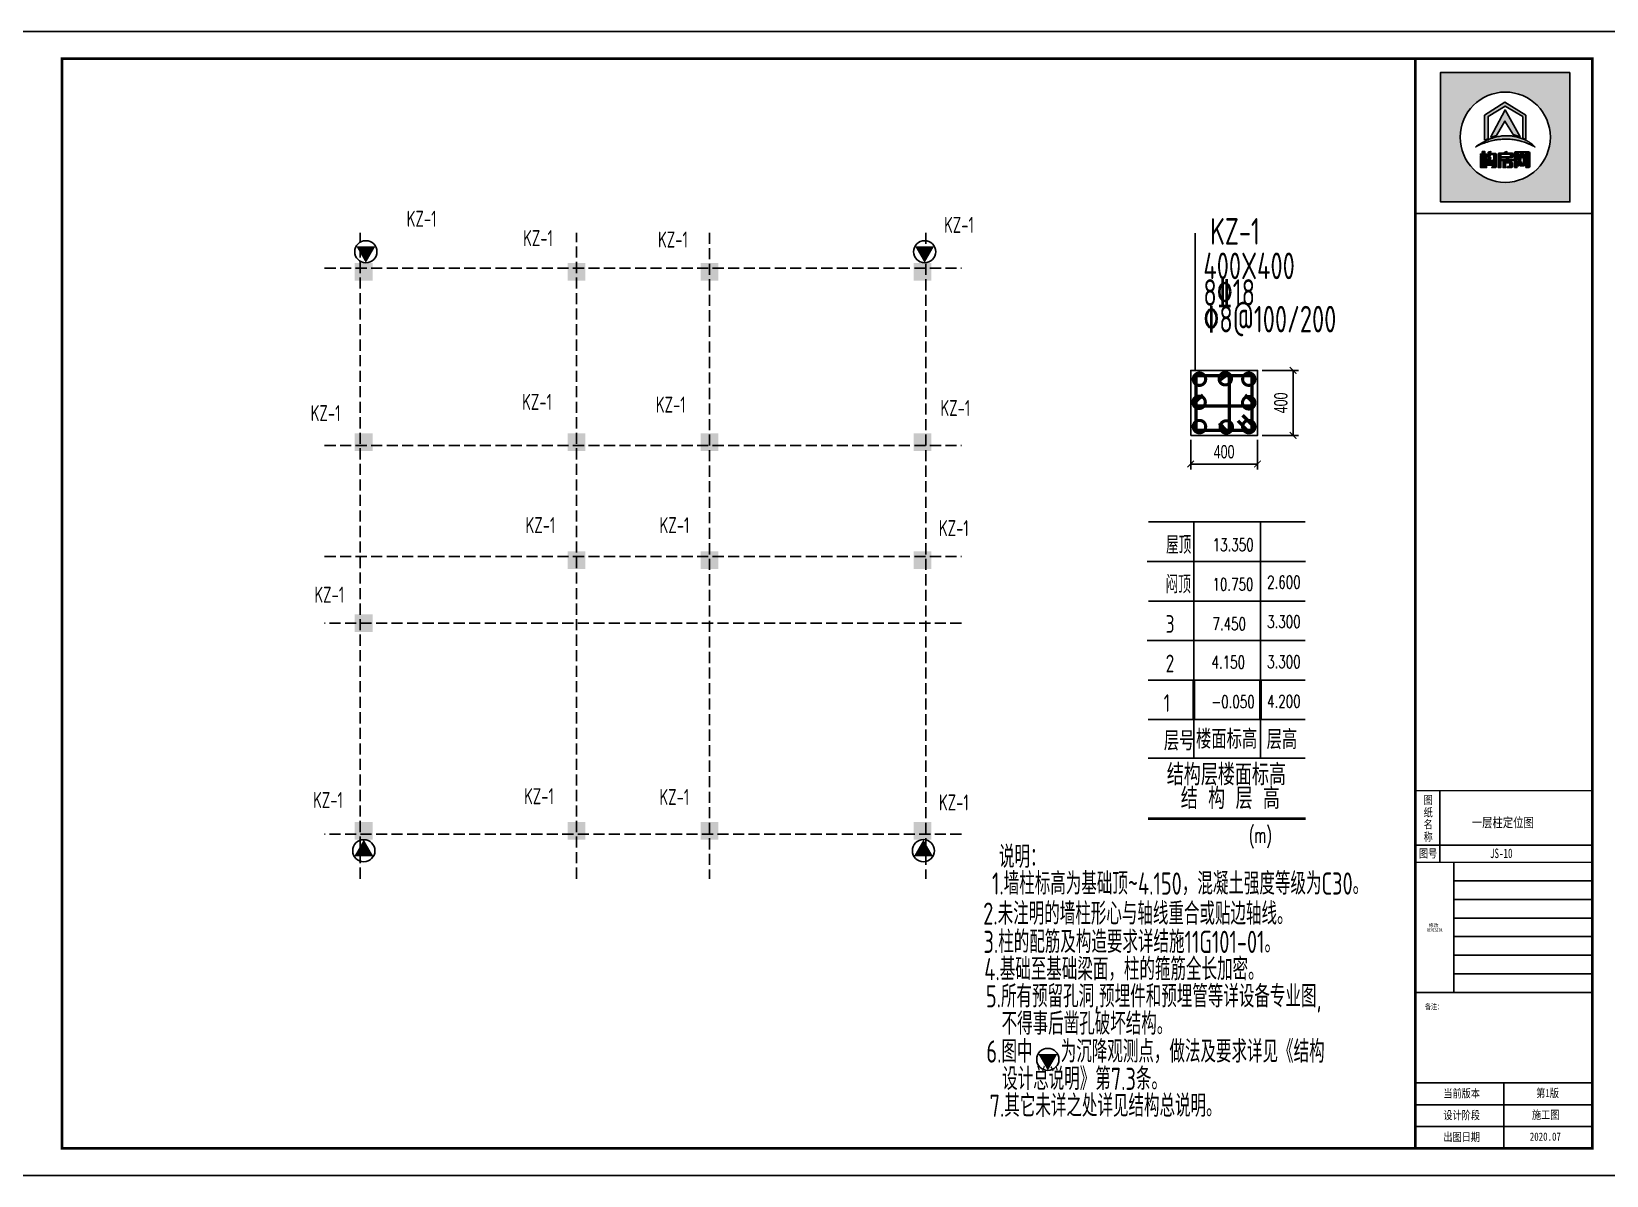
# Model space of a CAD drawing. Header units: millimetres. Extents: x -807114 to 558292, y -468455 to -61603.
# Drawn here: x -31315 to 4202, y -254641 to -228857 of the extents above; entities that cross this region are included whole.
import ezdxf
from ezdxf.enums import TextEntityAlignment as Align

# ---------------------------------------------------------------- set-up
doc = ezdxf.new("R2010")
doc.units = ezdxf.units.MM
doc.header["$LTSCALE"] = 1000
doc.linetypes.add('DASH', pattern=[0.35, 0.25, -0.1])
for name, color, linetype in [('PUB_TAB', 117, 'Continuous'), ('PUB_TEXT', 3, 'Continuous'), ('PUB_TITLE', 4, 'Continuous'), ('YHG_柱集中标注', 7, 'Continuous'), ('YHJ_图名', 7, 'Continuous'), ('建-文字', 7, 'Continuous'), ('建-轴', 1, 'Continuous'), ('模板说明', 7, 'Continuous')]:
    doc.layers.add(name, color=color, linetype=linetype)
for name, color, linetype, lineweight in [('YHG_内尺寸', 3, 'Continuous', 18), ('YHG_大样轮廓线', 7, 'Continuous', 25), ('YHG_沉降点', 7, 'Continuous', 25), ('YHG_点钢筋', 3, 'Continuous', 18), ('YHG_表格', 3, 'Continuous', 18), ('YHG_钢筋', 190, 'Continuous', 50)]:
    doc.layers.add(name, color=color, linetype=linetype, lineweight=lineweight)
doc.styles.add('_SIMPLEX', font='txt.shx', dxfattribs={"width": 0.8, "bigfont": 'hztxt.shx'})
doc.styles.add('TSSD_Rein', font='Tssdeng.shx', dxfattribs={"width": 0.7, "bigfont": 'hztxt.shx'})
doc.styles.add('uni-黑体', font='simhei.ttf')
doc.styles.add('YH_TEXT', font='@yh2.shx', dxfattribs={"width": 0.7, "bigfont": '@yh1.shx'})
doc.styles.add('ZDBOX', font='simsun.ttc', dxfattribs={"width": 0.7})
doc.styles.add('双线', font='tssdeng2.shx', dxfattribs={"width": 0.75, "bigfont": 'tssdchn.shx'})
doc.styles.add('宋体', font='simsun.ttc', dxfattribs={"width": 0.8})
doc.dimstyles.new('YH_D_25', dxfattribs={"dimscale": 100, "dimtxt": 3, "dimasz": 1.5, "dimexe": 1.25, "dimexo": 1, "dimgap": 1.25, "dimtad": 1, "dimdec": 0, "dimlfac": 0.25, "dimzin": 0, "dimdsep": 46, "dimtxsty": 'YH_TEXT', "dimblk1": 'ARCHTICK', "dimblk2": 'ARCHTICK', "dimsah": 1, "dimcen": 0.09, "dimclrt": 7, "dimadec": 0, "dimazin": 0, "dimtfac": 1, "dimtdec": 0, "dimtix": 1, "dimtmove": 2, "dimatfit": 3, "dimldrblk": 'ARCHTICK', "dimfxl": 1, "dimtolj": 1, "dimtzin": 0, "dimarcsym": 0})

# ---------------------------------------------------------------- blocks, each defined once
blk = doc.blocks.new('sadasfafa')
h = blk.add_hatch(color=252)
h.dxf.hatch_style = 1
h.paths.add_polyline_path([(1853311, -2488040), (1853311, -2490368), (1855639, -2490368), (1855639, -2488040)])
h.paths.add_polyline_path([(1855286, -2489204, 1), (1853664, -2489204, 1)], flags=16)
edge = h.paths.add_edge_path(flags=0)
edge.add_spline(control_points=[(1853945, -2489376), (1853935, -2489385), (1854022, -2489327), (1854064, -2489324), (1854178, -2489280), (1854273, -2489257), (1854375, -2489242), (1854470, -2489236), (1854555, -2489239), (1854630, -2489250), (1854700, -2489259), (1854781, -2489280), (1854854, -2489303), (1854917, -2489335), (1854967, -2489354), (1854993, -2489368), (1855014, -2489382), (1854982, -2489354), (1854965, -2489332), (1854910, -2489297), (1854854, -2489260), (1854784, -2489234), (1854713, -2489206), (1854640, -2489189), (1854569, -2489179), (1854497, -2489176), (1854414, -2489178), (1854321, -2489198), (1854229, -2489222), (1854147, -2489257), (1854080, -2489292), (1854021, -2489325), (1853977, -2489352), (1853953, -2489369), (1853945, -2489376)], knot_values=[0, 0, 0, 0, 114.670179, 423.637006, 763.89867, 1083.683754, 1343.405239, 1688.07646, 1952.326814, 2113.699055, 2375.693807, 2595.188681, 2872.839541, 3068.155951, 3238.592156, 3348.056762, 3361.095167, 3431.805845, 3527.265261, 3733.200323, 3952.805082, 4160.23278, 4398.128766, 4650.488133, 4837.16968, 5050.428326, 5308.684497, 5588.159898, 5913.430939, 6163.12325, 6398.139207, 6601.625078, 6772.549769, 6871.149972, 6871.149972, 6871.149972, 6871.149972], degree=3, periodic=1)
h.paths.add_polyline_path([(1854530, -2489580), (1854534, -2489580), (1854534, -2489603), (1854618, -2489603), (1854618, -2489621), (1854481, -2489621), (1854481, -2489650), (1854589, -2489650), (1854599, -2489656), (1854606, -2489666), (1854606, -2489733), (1854600, -2489742), (1854590, -2489750), (1854506, -2489750), (1854514, -2489740), (1854518, -2489731), (1854552, -2489731), (1854558, -2489728), (1854560, -2489721), (1854560, -2489675), (1854558, -2489670), (1854553, -2489667), (1854481, -2489667), (1854481, -2489750), (1854436, -2489750), (1854436, -2489626), (1854433, -2489621), (1854406, -2489621), (1854406, -2489603), (1854488, -2489603), (1854488, -2489590)], flags=0)
h.paths.add_polyline_path([(1854486, -2489468), (1854506, -2489461), (1854506, -2489485), (1854510, -2489489), (1854601, -2489489), (1854609, -2489494), (1854615, -2489502), (1854615, -2489556), (1854607, -2489564), (1854599, -2489569), (1854401, -2489569), (1854394, -2489573), (1854394, -2489750), (1854349, -2489750), (1854349, -2489504), (1854355, -2489495), (1854367, -2489489), (1854462, -2489489), (1854462, -2489474)], flags=0)
h.paths.add_polyline_path([(1854394, -2489554), (1854394, -2489512), (1854404, -2489506), (1854562, -2489506), (1854570, -2489513), (1854570, -2489554)], flags=0)
h.paths.add_polyline_path([(1854214, -2489569), (1854203, -2489632), (1854193, -2489683), (1854194, -2489689), (1854218, -2489689), (1854220, -2489683), (1854214, -2489633), (1854254, -2489614), (1854263, -2489686), (1854263, -2489700), (1854255, -2489709), (1854159, -2489709), (1854150, -2489702), (1854148, -2489692), (1854173, -2489569)], flags=0)
h.paths.add_polyline_path([(1854187, -2489466), (1854213, -2489458), (1854207, -2489496), (1854296, -2489496), (1854305, -2489498), (1854312, -2489505), (1854314, -2489513), (1854314, -2489733), (1854310, -2489741), (1854301, -2489750), (1854231, -2489750), (1854238, -2489741), (1854243, -2489730), (1854261, -2489730), (1854268, -2489727), (1854270, -2489720), (1854270, -2489531), (1854270, -2489526), (1854267, -2489521), (1854260, -2489516), (1854202, -2489516), (1854201, -2489534), (1854196, -2489558), (1854150, -2489558), (1854159, -2489535), (1854165, -2489504), (1854167, -2489471)], flags=0)
h.paths.add_polyline_path([(1854140, -2489544), (1854140, -2489750), (1854114, -2489750), (1854114, -2489544)], flags=0)
h.paths.add_polyline_path([(1854056, -2489544), (1854053, -2489750), (1854031, -2489750), (1854031, -2489544)], flags=0)
h.paths.add_polyline_path([(1854107, -2489459), (1854107, -2489508), (1854139, -2489508), (1854139, -2489527), (1854107, -2489527), (1854107, -2489750), (1854062, -2489750), (1854062, -2489527), (1854029, -2489527), (1854029, -2489508), (1854062, -2489508), (1854062, -2489459)], flags=0)
h.paths.add_polyline_path([(1854209, -2489211), (1854471, -2488714), (1854743, -2489200), (1854618, -2489155), (1854470, -2488913), (1854318, -2489172)], flags=0)
h.paths.add_polyline_path([(1854102, -2488808), (1854470, -2488575), (1854848, -2488810), (1854848, -2489247), (1854790, -2489223), (1854790, -2488832), (1854471, -2488643), (1854168, -2488829), (1854168, -2489231), (1854102, -2489257)], flags=0)
h.paths.add_polyline_path([(1854685, -2489750), (1854641, -2489750), (1854641, -2489488), (1854641, -2489484), (1854646, -2489475), (1854656, -2489467), (1854898, -2489467), (1854907, -2489471), (1854916, -2489478), (1854916, -2489731), (1854908, -2489743), (1854902, -2489750), (1854847, -2489750), (1854858, -2489732), (1854866, -2489731), (1854869, -2489724), (1854869, -2489718), (1854867, -2489718), (1854836, -2489718), (1854826, -2489684), (1854814, -2489718), (1854746, -2489718), (1854736, -2489684), (1854722, -2489718), (1854689, -2489718), (1854689, -2489709), (1854691, -2489709), (1854720, -2489621), (1854685, -2489512)], flags=0)
h.paths.add_polyline_path([(1854779, -2489518), (1854809, -2489621), (1854781, -2489709), (1854777, -2489709), (1854750, -2489621), (1854775, -2489518)], flags=0)
h = blk.add_hatch(color=7)
h.dxf.hatch_style = 1
h.paths.add_polyline_path([(1854102, -2489257), (1854168, -2489231), (1854168, -2488829), (1854471, -2488643), (1854790, -2488832), (1854790, -2489223), (1854848, -2489247), (1854848, -2488810), (1854470, -2488575), (1854102, -2488808)])
h = blk.add_hatch(color=7)
h.dxf.hatch_style = 1
h.paths.add_polyline_path([(1854318, -2489172), (1854470, -2488913), (1854618, -2489155), (1854743, -2489200), (1854471, -2488714), (1854209, -2489211)])
h = blk.add_hatch(color=7)
h.dxf.hatch_style = 1
edge = h.paths.add_edge_path()
edge.add_spline(control_points=[(1853945, -2489376), (1853953, -2489369), (1853977, -2489352), (1854021, -2489325), (1854080, -2489292), (1854147, -2489257), (1854229, -2489222), (1854321, -2489198), (1854414, -2489178), (1854497, -2489176), (1854569, -2489179), (1854640, -2489189), (1854713, -2489206), (1854784, -2489234), (1854854, -2489260), (1854910, -2489297), (1854965, -2489332), (1854982, -2489354), (1855014, -2489382), (1854993, -2489368), (1854967, -2489354), (1854917, -2489335), (1854854, -2489303), (1854781, -2489280), (1854700, -2489259), (1854630, -2489250), (1854555, -2489239), (1854470, -2489236), (1854375, -2489242), (1854273, -2489257), (1854178, -2489280), (1854064, -2489324), (1854022, -2489327), (1853935, -2489385), (1853945, -2489376)], knot_values=[0, 0, 0, 0, 98.600203, 269.524894, 473.010766, 708.026723, 957.719033, 1282.990074, 1562.465475, 1820.721647, 2033.980292, 2220.661839, 2473.021206, 2710.917192, 2918.34489, 3137.949649, 3343.884711, 3439.344127, 3510.054805, 3523.09321, 3632.557816, 3802.994021, 3998.310431, 4275.961291, 4495.456165, 4757.450917, 4918.823158, 5183.073513, 5527.744733, 5787.466218, 6107.251302, 6447.512966, 6756.479793, 6871.149972, 6871.149972, 6871.149972, 6871.149972], degree=3, periodic=1)
h = blk.add_hatch(color=7)
h.dxf.hatch_style = 1
h.paths.add_polyline_path([(1854062, -2489459), (1854062, -2489508), (1854029, -2489508), (1854029, -2489527), (1854062, -2489527), (1854062, -2489750), (1854107, -2489750), (1854107, -2489527), (1854139, -2489527), (1854139, -2489508), (1854107, -2489508), (1854107, -2489459)])
h = blk.add_hatch(color=7)
h.dxf.hatch_style = 1
h.paths.add_polyline_path([(1854031, -2489544), (1854031, -2489750), (1854053, -2489750), (1854056, -2489544)])
h = blk.add_hatch(color=7)
h.dxf.hatch_style = 1
h.paths.add_polyline_path([(1854114, -2489544), (1854114, -2489750), (1854140, -2489750), (1854140, -2489544)])
h = blk.add_hatch(color=7)
h.dxf.hatch_style = 1
h.paths.add_polyline_path([(1854173, -2489569), (1854148, -2489692), (1854150, -2489702), (1854159, -2489709), (1854255, -2489709), (1854263, -2489700), (1854263, -2489686), (1854254, -2489614), (1854214, -2489633), (1854220, -2489683), (1854218, -2489689), (1854194, -2489689), (1854193, -2489683), (1854203, -2489632), (1854214, -2489569)])
h = blk.add_hatch(color=7)
h.dxf.hatch_style = 1
h.paths.add_polyline_path([(1854167, -2489471), (1854165, -2489504), (1854159, -2489535), (1854150, -2489558), (1854196, -2489558), (1854201, -2489534), (1854202, -2489516), (1854260, -2489516), (1854267, -2489521), (1854270, -2489526), (1854270, -2489531), (1854270, -2489720), (1854268, -2489727), (1854261, -2489730), (1854243, -2489730), (1854238, -2489741), (1854231, -2489750), (1854301, -2489750), (1854310, -2489741), (1854314, -2489733), (1854314, -2489513), (1854312, -2489505), (1854305, -2489498), (1854296, -2489496), (1854207, -2489496), (1854213, -2489458), (1854187, -2489466)])
h = blk.add_hatch(color=7)
h.dxf.hatch_style = 1
h.paths.add_polyline_path([(1854462, -2489474), (1854462, -2489489), (1854367, -2489489), (1854355, -2489495), (1854349, -2489504), (1854349, -2489750), (1854394, -2489750), (1854394, -2489573), (1854401, -2489569), (1854599, -2489569), (1854607, -2489564), (1854615, -2489556), (1854615, -2489502), (1854609, -2489494), (1854601, -2489489), (1854510, -2489489), (1854506, -2489485), (1854506, -2489461), (1854486, -2489468)])
h.paths.add_polyline_path([(1854394, -2489554), (1854394, -2489512), (1854404, -2489506), (1854562, -2489506), (1854570, -2489513), (1854570, -2489554)], flags=16)
h = blk.add_hatch(color=7)
h.dxf.hatch_style = 1
h.paths.add_polyline_path([(1854488, -2489590), (1854488, -2489603), (1854406, -2489603), (1854406, -2489621), (1854433, -2489621), (1854436, -2489626), (1854436, -2489750), (1854481, -2489750), (1854481, -2489667), (1854553, -2489667), (1854558, -2489670), (1854560, -2489675), (1854560, -2489721), (1854558, -2489728), (1854552, -2489731), (1854518, -2489731), (1854514, -2489740), (1854506, -2489750), (1854590, -2489750), (1854600, -2489742), (1854606, -2489733), (1854606, -2489666), (1854599, -2489656), (1854589, -2489650), (1854481, -2489650), (1854481, -2489621), (1854618, -2489621), (1854618, -2489603), (1854534, -2489603), (1854534, -2489580), (1854530, -2489580)])
h = blk.add_hatch(color=7)
h.dxf.hatch_style = 1
h.paths.add_polyline_path([(1854685, -2489512), (1854685, -2489493), (1854693, -2489483), (1854862, -2489483), (1854869, -2489491), (1854869, -2489724), (1854866, -2489731), (1854858, -2489732), (1854847, -2489750), (1854902, -2489750), (1854908, -2489743), (1854916, -2489731), (1854916, -2489478), (1854907, -2489471), (1854898, -2489467), (1854656, -2489467), (1854646, -2489475), (1854641, -2489484), (1854641, -2489488), (1854641, -2489750), (1854685, -2489750)])
h = blk.add_hatch(color=7)
h.dxf.hatch_style = 1
h.paths.add_polyline_path([(1854866, -2489709), (1854840, -2489621), (1854866, -2489512), (1854836, -2489512), (1854824, -2489558), (1854808, -2489512), (1854745, -2489512), (1854734, -2489557), (1854719, -2489512), (1854689, -2489512), (1854720, -2489621), (1854691, -2489709), (1854689, -2489709), (1854689, -2489710), (1854689, -2489718), (1854722, -2489718), (1854736, -2489684), (1854746, -2489718), (1854814, -2489718), (1854826, -2489684), (1854836, -2489718), (1854867, -2489718), (1854867, -2489709)])
h.paths.add_polyline_path([(1854779, -2489518), (1854809, -2489621), (1854781, -2489709), (1854777, -2489709), (1854750, -2489621), (1854775, -2489518)], flags=16)
for points in [[(1855639, -2488040), (1853311, -2488040), (1853311, -2490368), (1855639, -2490368)], [(1854102, -2489257), (1854102, -2488808), (1854470, -2488575), (1854848, -2488810), (1854848, -2489247), (1854790, -2489223), (1854790, -2488832), (1854471, -2488643), (1854168, -2488829), (1854168, -2489231)], [(1854209, -2489211), (1854318, -2489172), (1854470, -2488913), (1854618, -2489155), (1854743, -2489200), (1854471, -2488714)], [(1854062, -2489459), (1854107, -2489459), (1854107, -2489508), (1854139, -2489508), (1854139, -2489527), (1854107, -2489527), (1854107, -2489750), (1854062, -2489750), (1854062, -2489527), (1854029, -2489527), (1854029, -2489508), (1854062, -2489508)], [(1854056, -2489544), (1854031, -2489544), (1854031, -2489750), (1854053, -2489750)], [(1854114, -2489544), (1854140, -2489544), (1854140, -2489750), (1854114, -2489750)], [(1854462, -2489474), (1854486, -2489468), (1854506, -2489461), (1854506, -2489485), (1854510, -2489489), (1854601, -2489489), (1854609, -2489494), (1854615, -2489502), (1854615, -2489556), (1854607, -2489564), (1854599, -2489569), (1854401, -2489569), (1854394, -2489573), (1854394, -2489750), (1854349, -2489750), (1854349, -2489504), (1854355, -2489495), (1854367, -2489489), (1854462, -2489489)], [(1854394, -2489554), (1854570, -2489554), (1854570, -2489513), (1854562, -2489506), (1854404, -2489506), (1854394, -2489512)], [(1854488, -2489590), (1854530, -2489580), (1854534, -2489580), (1854534, -2489603), (1854618, -2489603), (1854618, -2489621), (1854481, -2489621), (1854481, -2489650), (1854589, -2489650), (1854599, -2489656), (1854606, -2489666), (1854606, -2489733), (1854600, -2489742), (1854590, -2489750), (1854506, -2489750), (1854514, -2489740), (1854518, -2489731), (1854552, -2489731), (1854558, -2489728), (1854560, -2489721), (1854560, -2489675), (1854558, -2489670), (1854553, -2489667), (1854481, -2489667), (1854481, -2489750), (1854436, -2489750), (1854436, -2489626), (1854433, -2489621), (1854406, -2489621), (1854406, -2489603), (1854488, -2489603)], [(1854641, -2489750), (1854641, -2489488), (1854641, -2489484), (1854646, -2489475), (1854656, -2489467), (1854898, -2489467), (1854907, -2489471), (1854916, -2489478), (1854916, -2489731), (1854908, -2489743), (1854902, -2489750), (1854847, -2489750), (1854858, -2489732), (1854866, -2489731), (1854869, -2489724), (1854869, -2489491), (1854862, -2489483), (1854693, -2489483), (1854685, -2489493), (1854685, -2489750)], [(1854775, -2489518), (1854779, -2489518), (1854809, -2489621), (1854781, -2489709), (1854777, -2489709), (1854750, -2489621)]]:
    blk.add_lwpolyline(points, close=True)
for points in [[(1854173, -2489569), (1854214, -2489569), (1854203, -2489632), (1854193, -2489683), (1854194, -2489689), (1854218, -2489689), (1854220, -2489683), (1854214, -2489633), (1854254, -2489614), (1854263, -2489686), (1854263, -2489700), (1854255, -2489709), (1854159, -2489709), (1854150, -2489702), (1854148, -2489692), (1854173, -2489569)], [(1854167, -2489471), (1854187, -2489466), (1854213, -2489458), (1854207, -2489496), (1854296, -2489496), (1854305, -2489498), (1854312, -2489505), (1854314, -2489513), (1854314, -2489733), (1854310, -2489741), (1854301, -2489750), (1854231, -2489750), (1854238, -2489741), (1854243, -2489730), (1854261, -2489730), (1854268, -2489727), (1854270, -2489720), (1854270, -2489531), (1854270, -2489526), (1854267, -2489521), (1854260, -2489516), (1854202, -2489516), (1854201, -2489534), (1854196, -2489558), (1854150, -2489558), (1854150, -2489558), (1854159, -2489535), (1854165, -2489504), (1854167, -2489471)], [(1854866, -2489709), (1854866, -2489709), (1854867, -2489709), (1854867, -2489718), (1854836, -2489718), (1854826, -2489684), (1854814, -2489718), (1854746, -2489718), (1854736, -2489684), (1854722, -2489718), (1854689, -2489718), (1854689, -2489710), (1854689, -2489709), (1854691, -2489709), (1854720, -2489621), (1854689, -2489512)]]:
    blk.add_lwpolyline(points)
at = {"color": 7}
blk.add_lwpolyline([(1854689, -2489512), (1854719, -2489512), (1854734, -2489557), (1854745, -2489512), (1854808, -2489512), (1854824, -2489558), (1854836, -2489512), (1854866, -2489512), (1854840, -2489621), (1854866, -2489709)], dxfattribs=at)
blk.add_circle((1854475, -2489204), 811)
at = {"start_tangent": (-0.74079, -0.671736), "end_tangent": (-0.74079, -0.671736)}
blk.add_spline([(1853945, -2489376), (1853977, -2489357), (1854071, -2489318), (1854178, -2489282), (1854280, -2489257), (1854365, -2489245), (1854479, -2489238), (1854566, -2489241), (1854619, -2489248), (1854704, -2489261), (1854775, -2489279), (1854861, -2489308), (1854920, -2489335), (1854972, -2489357), (1855003, -2489375), (1855007, -2489377), (1854990, -2489361), (1854968, -2489339), (1854913, -2489299), (1854851, -2489261), (1854787, -2489235), (1854714, -2489208), (1854633, -2489189), (1854572, -2489180), (1854501, -2489177), (1854416, -2489181), (1854326, -2489198), (1854222, -2489227), (1854146, -2489259), (1854077, -2489294), (1854019, -2489327), (1853971, -2489357), (1853945, -2489376)], degree=3, dxfattribs=at)
blk = doc.blocks.new('_ArchTick')
at = {"color": 0, "linetype": 'ByBlock', "const_width": 0.15}
blk.add_lwpolyline([(-0.5, -0.5), (0.5, 0.5)], dxfattribs=at)
blk = doc.blocks.new('*D9486')
at = {"layer": 'Defpoints', "color": 0}
for p in [(-5175, -237960), (-3666, -237960), (-5175, -238605)]:
    blk.add_point(p, dxfattribs=at)
at = {"layer": 'YHG_内尺寸', "color": 0, "lineweight": -2}
for p, q in [((-5175, -238060), (-5175, -238730)), ((-3666, -238060), (-3666, -238730)), ((-3666, -238605), (-5175, -238605))]:
    blk.add_line(p, q, dxfattribs=at)
at = {"layer": 'YHG_内尺寸', "color": 0, "linetype": 'ByBlock', "lineweight": -2, "xscale": 150, "yscale": 150, "zscale": 150, "rotation": 180}
blk.add_blockref('_ArchTick', (-5175, -238605), dxfattribs=at)
at = {"layer": 'YHG_内尺寸', "color": 0, "linetype": 'ByBlock', "lineweight": -2, "xscale": 150, "yscale": 150, "zscale": 150}
blk.add_blockref('_ArchTick', (-3666, -238605), dxfattribs=at)
at = {"layer": 'YHG_内尺寸', "color": 7, "insert": (-4421, -238330), "char_height": 300, "attachment_point": 5, "style": 'YH_TEXT'}
blk.add_mtext('\\A1;\\A1;400', dxfattribs=at)
blk = doc.blocks.new('*D9487')
at = {"layer": 'Defpoints', "color": 0}
for p in [(-3666, -236495), (-2866, -236495), (-3666, -237960)]:
    blk.add_point(p, dxfattribs=at)
at = {"layer": 'YHG_内尺寸', "color": 0, "lineweight": -2}
for p, q in [((-3566, -236495), (-2741, -236495)), ((-2866, -237960), (-2866, -236495)), ((-3566, -237960), (-2741, -237960))]:
    blk.add_line(p, q, dxfattribs=at)
at = {"layer": 'YHG_内尺寸', "color": 0, "linetype": 'ByBlock', "lineweight": -2, "xscale": 150, "yscale": 150, "zscale": 150}
for p, rotation in [((-2866, -236495), 90), ((-2866, -237960), 270)]:
    blk.add_blockref('_ArchTick', p, dxfattribs=dict(at, rotation=rotation))
at = {"layer": 'YHG_内尺寸', "color": 7, "insert": (-3141, -237228), "char_height": 300, "attachment_point": 5, "rotation": 90, "style": 'YH_TEXT'}
blk.add_mtext('\\A1;\\A1;400', dxfattribs=at)

msp = doc.modelspace()

# ---------------------------------------------------------------- hatches: boundary and pattern name
h = msp.add_hatch(color=256)
h.dxf.hatch_style = 1
h.paths.add_polyline_path([(-11425.4, -237911.2), (-11425.4, -238311.2), (-11025.4, -238311.2), (-11025.4, -237911.2)])
h.paths.add_polyline_path([(-24025.4, -246671.2), (-24025.4, -247071.2), (-23625.4, -247071.2), (-23625.4, -246671.2)])
h.paths.add_polyline_path([(-16225.4, -240571.2), (-16225.4, -240971.2), (-15825.4, -240971.2), (-15825.4, -240571.2)])
h.paths.add_polyline_path([(-24025.4, -241991.2), (-24025.4, -242391.2), (-23625.4, -242391.2), (-23625.4, -241991.2)])
h.paths.add_polyline_path([(-19225.4, -237911.2), (-19225.4, -238311.2), (-18825.4, -238311.2), (-18825.4, -237911.2)])
h.paths.add_polyline_path([(-11425.4, -234471.2), (-11025.4, -234471.2), (-11025.4, -234071.2), (-11425.4, -234071.2)])
h.paths.add_polyline_path([(-24025.4, -234471.2), (-23625.4, -234471.2), (-23625.4, -234071.2), (-24025.4, -234071.2)])
h.paths.add_polyline_path([(-16225.4, -246671.2), (-16225.4, -247071.2), (-15825.4, -247071.2), (-15825.4, -246671.2)])
h.paths.add_polyline_path([(-11425.4, -246671.2), (-11425.4, -247071.2), (-11025.4, -247071.2), (-11025.4, -246671.2)])
h.paths.add_polyline_path([(-24025.4, -237911.2), (-24025.4, -238311.2), (-23625.4, -238311.2), (-23625.4, -237911.2)])
h.paths.add_polyline_path([(-19225.4, -246671.2), (-19225.4, -247071.2), (-18825.4, -247071.2), (-18825.4, -246671.2)])
h.paths.add_polyline_path([(-19225.4, -234471.2), (-18825.4, -234471.2), (-18825.4, -234071.2), (-19225.4, -234071.2)])
h.paths.add_polyline_path([(-16225.4, -234471.2), (-15825.4, -234471.2), (-15825.4, -234071.2), (-16225.4, -234071.2)])
h.paths.add_polyline_path([(-11425.4, -240571.2), (-11425.4, -240971.2), (-11025.4, -240971.2), (-11025.4, -240571.2)])
h.paths.add_polyline_path([(-16225.4, -237911.2), (-16225.4, -238311.2), (-15825.4, -238311.2), (-15825.4, -237911.2)])
h.paths.add_polyline_path([(-19225.4, -240571.2), (-19225.4, -240971.2), (-18825.4, -240971.2), (-18825.4, -240571.2)])
at = {"layer": 'YHG_沉降点'}
for points in [[(-23558.9, -233696.2), (-23991.9, -233696.2), (-23775.4, -234071.2)], [(-10958.9, -233696.2), (-11391.9, -233696.2), (-11175.4, -234071.2)], [(-23605.1, -247447.3), (-24038.1, -247447.3), (-23821.6, -247072.3)], [(-10985, -247446.9), (-11418.1, -247446.9), (-11201.6, -247071.9)], [(-8180.1, -251900.4), (-8613.1, -251900.4), (-8396.6, -252275.4)]]:
    msp.add_hatch(color=3, dxfattribs=at).paths.add_polyline_path(points)

# ---------------------------------------------------------------- linework, layer by layer
for p, q in [((-5076.4, -236495.2), (-5076.4, -233400)), ((441.7, -247581.2), (441.7, -245969.7)), ((-110.8, -247197.5), (3879.6, -247197.5))]:
    msp.add_line(p, q)
at = {"const_width": 30.7}
for points in [[(-110.8, -232958.5), (3879.6, -232958.5)], [(-110.8, -245969.7), (3879.6, -245969.7)], [(-110.8, -247581.2), (3879.6, -247581.2)], [(-110.8, -250514.4), (3879.6, -250514.4)]]:
    msp.add_lwpolyline(points, dxfattribs=at)
at = {"layer": 'PUB_TAB'}
msp.add_line((-6137, -244365.8), (-2600.3, -244365.8), dxfattribs=at)
msp.add_line((-6137, -244365.8), (-2600.3, -244365.8), dxfattribs=at)
msp.add_line((-6137, -244365.8), (-2600.3, -244365.8), dxfattribs=at)
msp.add_line((-6137, -244365.8), (-2600.3, -244365.8), dxfattribs=at)
msp.add_line((-6137, -244365.8), (-2600.3, -244365.8), dxfattribs=at)
msp.add_line((-6137, -244365.8), (-2600.3, -244365.8), dxfattribs=at)
msp.add_line((-6137, -244365.8), (-2600.3, -244365.8), dxfattribs=at)
msp.add_line((-6137, -244365.8), (-2600.3, -244365.8), dxfattribs=at)
at = {"layer": 'PUB_TITLE'}
for p, q in [((-110.8, -252553.8), (3879.6, -252553.8)), ((1884.4, -254027.2), (1884.4, -252553.8)), ((-110.8, -253045), (3879.6, -253045)), ((-110.8, -253536.1), (3879.6, -253536.1))]:
    msp.add_line(p, q, dxfattribs=at)
for points in [[(-31972.6, -254641.1), (4493.5, -254641.1), (4493.5, -228857), (-31972.6, -228857)], [(-30627.3, -254027.2), (3879.6, -254027.2), (3879.6, -229470.9), (-30627.3, -229470.9)]]:
    msp.add_lwpolyline(points, close=True, dxfattribs=at)
at = {"layer": 'PUB_TITLE', "const_width": 61.4}
msp.add_lwpolyline([(-30627.3, -254027.2), (3879.6, -254027.2), (3879.6, -229470.9), (-30627.3, -229470.9)], close=True, dxfattribs=at)
msp.add_lwpolyline([(-110.8, -254027.2), (-110.8, -229470.9)], dxfattribs=at)
at = {"layer": 'PUB_TITLE'}
msp.add_lwpolyline([(-110.8, -250514.4), (3879.6, -250514.4)], dxfattribs=at)
for points in [[(757.4, -247581.2), (757.4, -247581.2), (757.4, -250496), (757.4, -250496)], [(757.4, -248000.2), (757.4, -248000.2), (3082.9, -248000.2), (3879.6, -248000.2)], [(757.4, -248419.3), (757.4, -248419.3), (3082.9, -248419.3), (3879.6, -248419.3)], [(757.4, -248838.3), (757.4, -248838.3), (3082.9, -248838.3), (3879.6, -248838.3)], [(757.4, -249257.3), (757.4, -249257.3), (3082.9, -249257.3), (3879.6, -249257.3)], [(757.4, -249676.4), (757.4, -249676.4), (3082.9, -249676.4), (3879.6, -249676.4)], [(757.4, -250095.4), (757.4, -250095.4), (3082.9, -250095.4), (3879.6, -250095.4)]]:
    msp.add_open_spline(points, degree=3, dxfattribs=at)
at = {"layer": 'YHG_大样轮廓线'}
msp.add_3dface([(-5175.3, -237960.3), (-3666.3, -237960.3), (-3666.3, -236495.2), (-5175.3, -236495.2)], dxfattribs=at)
at = {"layer": 'YHG_沉降点'}
for centre in [(-23775.4, -233821.2), (-11175.4, -233821.2), (-23821.6, -247322.3), (-11201.6, -247321.9), (-8396.6, -252025.4)]:
    msp.add_circle(centre, 250, dxfattribs=at)
at = {"layer": 'YHG_点钢筋', "const_width": 280}
for points in [[(-4942.3, -236693.2, 1), (-5012.3, -236693.2, 1), (-4942.3, -236693.2, 1)], [(-4360.4, -236682.9, 1), (-4430.4, -236682.9, 1), (-4360.4, -236682.9, 1)], [(-3829.3, -236693.2, 1), (-3899.3, -236693.2, 1), (-3829.3, -236693.2, 1)], [(-4950.3, -237213.5, 1), (-5020.3, -237213.5, 1), (-4950.3, -237213.5, 1)], [(-3831.3, -237225, 1), (-3901.3, -237225, 1), (-3831.3, -237225, 1)], [(-4942.3, -237762.3, 1), (-5012.3, -237762.3, 1), (-4942.3, -237762.3, 1)], [(-4337.1, -237770.3, 1), (-4407.1, -237770.3, 1), (-4337.1, -237770.3, 1)], [(-3829.3, -237762.3, 1), (-3899.3, -237762.3, 1), (-3829.3, -237762.3, 1)]]:
    msp.add_lwpolyline(points, format="xyb", dxfattribs=at)
at = {"layer": 'YHG_表格', "color": 1, "const_width": 70}
for points in [[(-5102.1, -244365.8), (-5102.1, -243475)], [(-3602.9, -244365.8), (-3602.9, -243475)]]:
    msp.add_lwpolyline(points, dxfattribs=at)
at = {"layer": 'YHG_钢筋'}
for points in [[(-4108.4, -237628.2), (-3906.3, -237840.3), (-3786.3, -237840.3), (-3786.3, -237720.3), (-3786.3, -237840.3), (-3786.3, -236615.2), (-5055.3, -236615.2), (-5055.3, -237840.3), (-3906.3, -237840.3), (-3786.3, -237840.3), (-3786.3, -237720.3), (-3998.4, -237508.2)], [(-4536.1, -237687.6), (-4383.3, -237840.3), (-4296.9, -237840.3), (-4296.9, -236615.2), (-4383.3, -236615.2), (-4536.1, -236728.2)], [(-4902.6, -237051.8), (-5055.3, -237204.5), (-5055.3, -237290.9), (-3790.5, -237290.9), (-3790.5, -237204.5), (-3943.2, -237051.8)]]:
    msp.add_lwpolyline(points, dxfattribs=at)
at = {"layer": 'YHJ_图名', "color": 3}
for p, q in [((-6127.2, -239911.5), (-2590.6, -239911.5)), ((-5102.1, -239911.5), (-5102.1, -245238.7)), ((-3602.9, -239911.5), (-3602.9, -244696)), ((-6154, -240802.3), (-2590.6, -240802.3)), ((-6127.2, -240802.3), (-2590.6, -240802.3)), ((-6127.2, -240802.3), (-2590.6, -240802.3)), ((-6122.4, -240802.3), (-2585.7, -240802.3)), ((-3602.9, -240802.3), (-3602.9, -244696)), ((-3602.9, -240802.3), (-3602.9, -244696)), ((-3602.9, -240802.3), (-3602.9, -244696)), ((-6127.2, -241693.2), (-2590.6, -241693.2)), ((-6158.8, -242584.1), (-2595.4, -242584.1)), ((-6132.1, -242584.1), (-2595.4, -242584.1)), ((-6127.2, -242584.1), (-2590.6, -242584.1)), ((-6132.1, -243475), (-2595.4, -243475)), ((-6132.1, -244365.8), (-2595.4, -244365.8)), ((-3602.9, -244732.2), (-3602.9, -244696)), ((-3602.9, -244728.8), (-3602.9, -244696)), ((-3602.9, -244696), (-3602.9, -245238.7)), ((-6137, -245238.7), (-2595.4, -245238.7))]:
    msp.add_line(p, q, dxfattribs=at)
at = {"layer": 'YHJ_图名', "color": 3, "const_width": 54.9}
msp.add_lwpolyline([(-6137, -246599.5), (-2578.5, -246599.5)], dxfattribs=at)
at = {"layer": '建-轴', "linetype": 'DASH'}
for p, q in [((-23905.4, -247951.2), (-23905.4, -233391.2)), ((-19025.4, -247951.2), (-19025.4, -233391.2)), ((-16025.4, -233391.2), (-16025.4, -247951.2)), ((-11145.4, -233391.2), (-11145.4, -247951.2)), ((-24705.4, -234191.2), (-10345.4, -234191.2)), ((-24705.4, -238191.2), (-10345.4, -238191.2)), ((-24705.4, -240691.2), (-10345.4, -240691.2)), ((-10345.4, -242191.2), (-24705.4, -242191.2)), ((-10345.4, -246951.2), (-24705.4, -246951.2))]:
    msp.add_line(p, q, dxfattribs=at)

# ---------------------------------------------------------------- block references
at = {"xscale": 1.254, "yscale": 1.254, "zscale": 1.254}
msp.add_blockref('sadasfafa', (-2323592.9, 2890222.4), dxfattribs=at)

# ---------------------------------------------------------------- texts
at = {"style": 'ZDBOX', "width": 0.8}
for s, height, p in [('图', 184.2, (182, -246175.1)), ('纸', 184.2, (182, -246452.9)), ('名', 184.2, (182, -246721.3)), ('称', 184.2, (182, -247003.6)), ('图号', 184.17, (178.3, -247383.5)), ('备注：', 122.78, (313.2, -250830.7))]:
    msp.add_text(s, height=height, dxfattribs=at).set_placement(p, align=Align.MIDDLE)
for s, p in [('当前版本', (523, -252883.6)), ('第1版', (2616.5, -252875.2)), ('设计阶段', (523, -253374.8)), ('施工图', (2520.3, -253366.3)), ('出图日期', (523, -253865.9)), ('2020.07', (2472.2, -253857.5))]:
    msp.add_text(s, height=184.17, dxfattribs=at).set_placement(p)
at = {"layer": 'PUB_TAB', "color": 7, "style": '_SIMPLEX', "width": 0.7}
for s, p in [('13.350', (-4679.4, -240566.4)), ('2.600', (-3451.1, -241407.9)), ('10.750', (-4684.3, -241457.3)), ('7.450', (-4684.3, -242348.2)), ('3.300', (-3451.1, -242298.8)), ('4.150', (-4705.4, -243212)), ('3.300', (-3451.1, -243203)), ('-0.050', (-4705.4, -244102.9)), ('4.200', (-3451.1, -244093.9))]:
    msp.add_text(s, height=280, dxfattribs=at).set_placement(p)
at = {"layer": 'PUB_TEXT', "color": 8, "style": '宋体'}
msp.add_text('修改', height=78.05, dxfattribs=at).set_placement((194.4, -249042.7))
at = {"layer": 'PUB_TEXT', "color": 8, "style": '宋体', "width": 0.7}
msp.add_text('REVISION', height=78.05, dxfattribs=at).set_placement((151.9, -249170.8), align=Align.BOTTOM_LEFT)
at = {"layer": 'YHG_柱集中标注', "color": 0, "style": 'TSSD_Rein', "width": 0.7}
for s, height, p in [('KZ-1', 360, (-22854.7, -233365.1)), ('KZ-1', 360, (-20229.6, -233801.7)), ('KZ-1', 360, (-10737.2, -233504.2)), ('KZ-1', 600, (-4735.6, -233842.4)), ('KZ-1', 360, (-17187.2, -233833.9)), ('400X400', 600, (-4888.7, -234619.6)), ('8%%13218', 600, (-4888.7, -235219.6)), ('%%1308@100/200', 600, (-4888.7, -235819.6)), ('KZ-1', 360, (-20251.9, -237492.9)), ('KZ-1', 360, (-17236.7, -237554.7)), ('KZ-1', 360, (-10818.4, -237630.9)), ('KZ-1', 360, (-25020.2, -237746)), ('KZ-1', 360, (-20175.3, -240270)), ('KZ-1', 360, (-17152.8, -240270.9)), ('KZ-1', 360, (-10853.3, -240338)), ('KZ-1', 360, (-24936.5, -241838.6)), ('KZ-1', 360, (-24965.6, -246466.6)), ('KZ-1', 360, (-20208, -246380.6)), ('KZ-1', 360, (-17155.9, -246397.9)), ('KZ-1', 360, (-10852.1, -246520.9))]:
    msp.add_text(s, height=height, dxfattribs=at).set_placement(p, align=Align.BOTTOM_LEFT)
at = {"layer": 'YHJ_图名', "color": 3}
for s, height, style, width, p in [('屋顶', 400, '双线', 0.75, (-5731, -240629.2)), ('闷顶', 400, '双线', 0.75, (-5740.7, -241520)), ('3', 400, '双线', 0.75, (-5740.7, -242410.9)), ('2', 400, '双线', 0.75, (-5740.7, -243301.8)), ('1', 400, '双线', 0.75, (-5784, -244192.7)), ('层号', 432, 'TSSD_Rein', 0.8, (-5779.7, -245060.8, 7182)), ('楼面标高', 432, 'TSSD_Rein', 0.8, (-5055.8, -245023.2, 7980)), ('层高', 432, 'TSSD_Rein', 0.8, (-3462.5, -245031.8, 7182)), ('结构层楼面标高', 480, 'TSSD_Rein', 0.8, (-5713.8, -245847.3, 7980)), ('结 构 层 高', 480, 'TSSD_Rein', 0.8, (-5398.6, -246382.3, 7980)), ('(m)', 346.71, '_SIMPLEX', 0.6, (-3864.2, -247144.4))]:
    msp.add_text(s, height=height, dxfattribs=dict(at, style=style, width=width)).set_placement(p)
at = {"layer": '建-文字', "style": 'uni-黑体'}
for s, width, p in [('一层柱定位图', 0.8, (1163.4, -246791.9)), ('JS-10', 0.7, (1574, -247486.4))]:
    msp.add_text(s, height=213.77, dxfattribs=dict(at, width=width)).set_placement(p)
at = {"layer": '模板说明', "color": 7, "style": 'TSSD_Rein', "width": 0.7}
for s, p in [('说明：', (-9498.1, -247857.5)), ('      1.墙柱标高为基础顶~4.150，混凝土强度等级为C30。', (-10931.4, -248461.1)), ('2.未注明的墙柱形心与轴线重合或贴边轴线。', (-9853.8, -249138.4)), ('3.柱的配筋及构造要求详结施11G101-01。', (-9847.5, -249775.5)), ('4.基础至基础梁面，柱的箍筋全长加密。', (-9830, -250390.8)), ('5.所有预留孔洞,预埋件和预埋管等详设备专业图,', (-9793.9, -251002.3)), ('不得事后凿孔破坏结构。', (-9438.9, -251618.9)), ('6.图中   为沉降观测点，做法及要求详见《结构', (-9781.9, -252246.8)), ('设计总说明》第7.3条。', (-9426.9, -252863.4)), ('7.其它未详之处详见结构总说明。', (-9709.9, -253469.7))]:
    msp.add_text(s, height=500, rotation=0.00005, dxfattribs=at).set_placement(p, align=Align.BOTTOM_LEFT)

# ---------------------------------------------------------------- dimensions: what is measured, and where the dimension line sits
at = {"layer": 'YHG_内尺寸'}
for base, p2, angle, picture, middle in [((-2866.3, -236495.2), (-3666.3, -236495.2), 90, '*D9487', (-3141.3, -237227.7)), ((-5175.3, -238605.3), (-5175.3, -237960.3), 180, '*D9486', (-4420.8, -238330.3))]:
    dim = msp.add_linear_dim(base=base, p1=(-3666.3, -237960.3), p2=p2, angle=angle, text='\\A1;400', dimstyle='YH_D_25', override={"dimtxsty": 'YH_TEXT'}, dxfattribs=at)
    dim.commit()
    dim.dimension.update_dxf_attribs({"geometry": picture, "text_midpoint": middle})

doc.saveas('drawing.dxf')
